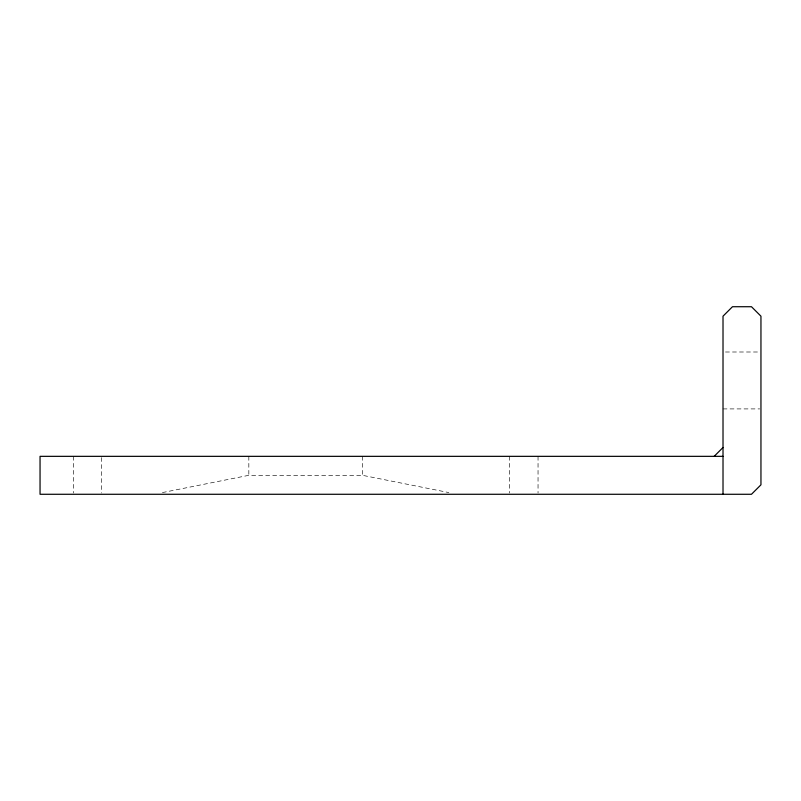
<?xml version="1.0" encoding="UTF-8"?>
<svg xmlns="http://www.w3.org/2000/svg" width="801" height="801" viewBox="0 0 801 801"><rect width="100%" height="100%" fill="white"/><g stroke="black" fill="none" stroke-linecap="round" stroke-linejoin="round"><path stroke-width="0.6" stroke-dasharray="4 3" d="M162.403 492.575L248.831 475.313L362.463 475.313L448.88 492.575M725.456 351.999L759.728 351.999M723.013 408.91L759.728 408.91M538.042 456.34L538.042 493.056M509.586 456.34L509.586 493.056M362.463 456.34L362.463 475.313M248.831 456.34L248.831 475.313M101.647 457.561L101.647 493.056M73.312 456.34L73.312 493.056"/><path stroke-width="1.2" d="M714.162 456.34L723.013 447.499M723.013 456.34L40.05 456.34L40.05 494.277L751.478 494.277L760.95 484.815L760.95 316.185L751.478 306.723L732.474 306.723L723.013 316.185L723.013 494.277"/></g></svg>
